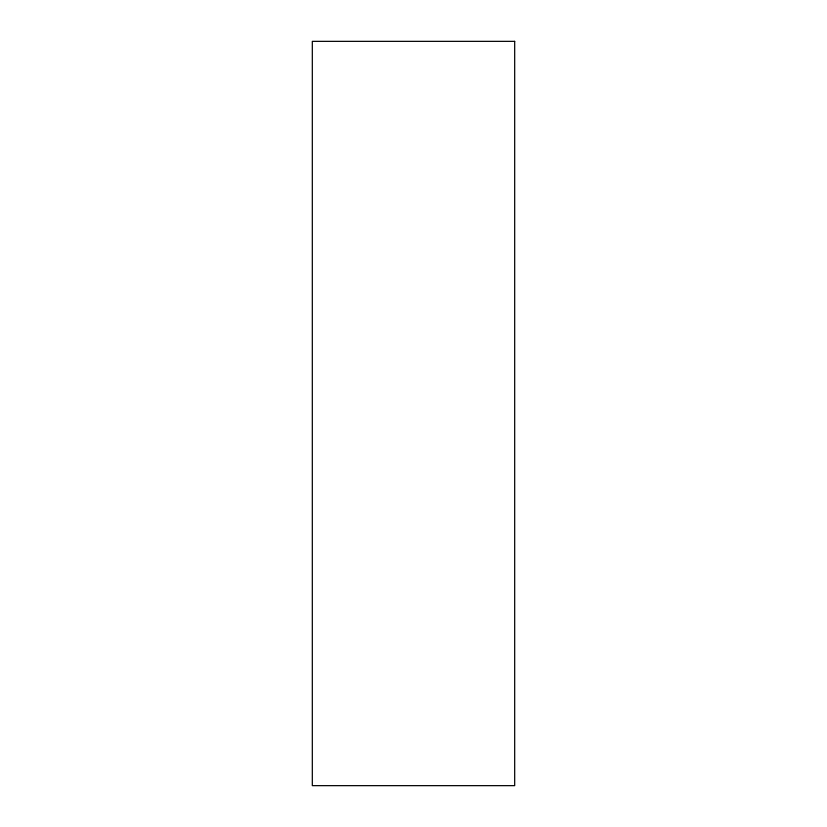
<?xml version="1.0" encoding="UTF-8"?>
<svg xmlns="http://www.w3.org/2000/svg" width="827" height="827" viewBox="0 0 827 827"><rect width="100%" height="100%" fill="white"/><g stroke="black" fill="none" stroke-linecap="round" stroke-linejoin="round"><path stroke-width="1.24" d="M514.683 41.35L312.317 41.35L312.317 785.65L514.683 785.65L514.683 41.35"/></g></svg>
